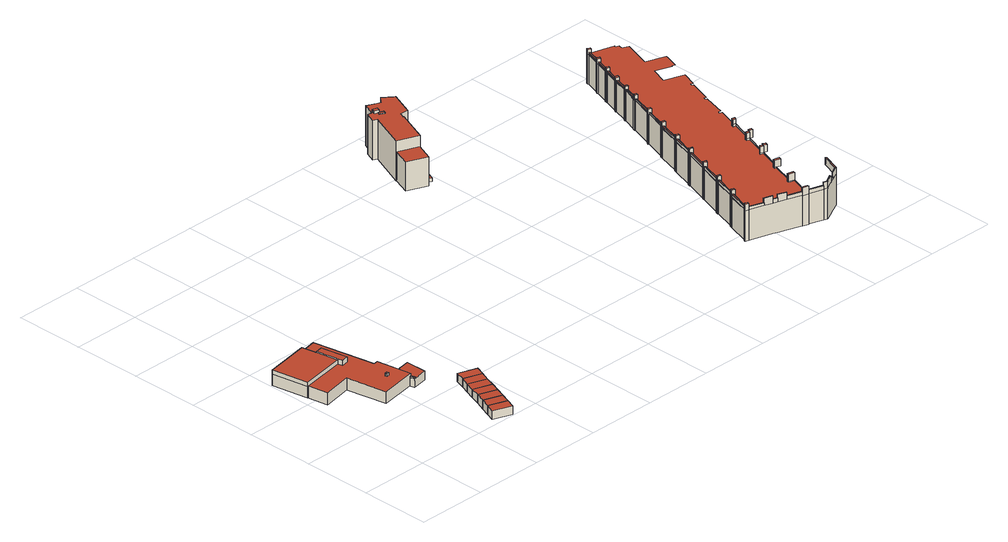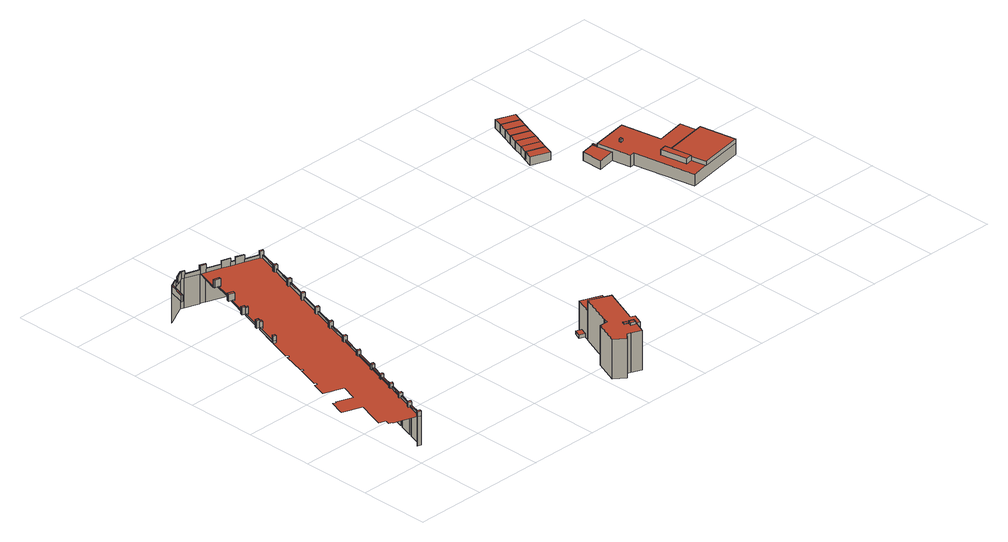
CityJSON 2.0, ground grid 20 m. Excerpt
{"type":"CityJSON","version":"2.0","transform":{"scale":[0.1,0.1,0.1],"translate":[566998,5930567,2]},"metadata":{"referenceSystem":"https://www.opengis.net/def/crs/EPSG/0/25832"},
"CityObjects":{
"building1":{"type":"Building","attributes":{"Grundfläche 2D":"451.814466","Grundhöhe NN":"2.577"},"children":["building1-1","building1-2"],"geometry":[{"type":"Solid","lod":"3","boundaries":[[[[0,1,2,3]],[[4,5,6,7,8]],[[9,10,11,12,13,14,15]],[[16,17,18,19,20,21,22,23,24,25,26,27,28,29]],[[1,0,7,6,24,23]],[[23,22,2,1]],[[3,2,22,21]],[[20,7,0,3,21]],[[30,25,24,6,5]],[[7,20,19,8]],[[19,31,4,8]],[[31,30,5,4]],[[26,25,32,33]],[[27,26,33,34]],[[28,27,34,35]],[[15,14,29,28,35,36]],[[37,16,29,14,13,38]],[[17,16,37,39]],[[18,17,39,40]],[[31,19,18,40,41]],[[30,31,41,42]],[[25,30,42,32]],[[9,15,36,43]],[[11,10,9,43,44]],[[12,11,44,45]],[[13,12,45,38]],[[32,42,41,40,39,37,38,45,44,43,36,35,34,33]]]],"semantics":{"surfaces":[{"type":"RoofSurface"},{"type":"WallSurface"},{"type":"GroundSurface"}],"values":[[0,0,0,0,1,1,1,1,1,1,1,1,1,1,1,1,1,1,1,1,1,1,1,1,1,1,2]]}}]},
"building1-1":{"type":"BuildingInstallation","parents":["building1"],"geometry":[{"type":"MultiSurface","lod":"3","boundaries":[[[46,47,48,49]],[[49,48,50,51]],[[46,49,51,52]],[[47,46,52,53]],[[48,47,53,50]]],"semantics":{"surfaces":[{"type":"RoofSurface"},{"type":"WallSurface"}],"values":[0,1,1,1,1]}}]},
"building1-2":{"type":"BuildingInstallation","parents":["building1"],"geometry":[{"type":"MultiSurface","lod":"3","boundaries":[[[54,55,56,57]],[[54,57,9,10]],[[57,56,15,9]],[[55,54,10,14]],[[56,55,14,15]]],"semantics":{"surfaces":[{"type":"RoofSurface"},{"type":"WallSurface"}],"values":[0,1,1,1,1]}}]},
"building2":{"type":"Building","attributes":{"Grundfläche 2D":"15.471966","Grundhöhe NN":"2.337"},"geometry":[{"type":"Solid","lod":"3","boundaries":[[[[58,59,60,61]],[[62,63,61,60]],[[63,64,58,61]],[[64,65,59,58]],[[65,62,60,59]],[[65,64,63,62]]]],"semantics":{"surfaces":[{"type":"RoofSurface"},{"type":"WallSurface"},{"type":"GroundSurface"}],"values":[[0,1,1,1,1,2]]}}]},
"building3":{"type":"Building","attributes":{"Grundfläche 2D":"16.199713","Grundhöhe NN":"2.334"},"geometry":[{"type":"Solid","lod":"3","boundaries":[[[[66,67,58,61]],[[64,63,61,58]],[[63,68,66,61]],[[68,69,67,66]],[[69,64,58,67]],[[69,68,63,64]]]],"semantics":{"surfaces":[{"type":"RoofSurface"},{"type":"WallSurface"},{"type":"GroundSurface"}],"values":[[0,1,1,1,1,2]]}}]},
"building4":{"type":"Building","attributes":{"Grundfläche 2D":"16.152242","Grundhöhe NN":"2.339"},"geometry":[{"type":"Solid","lod":"3","boundaries":[[[[70,67,66,71]],[[68,72,71,66]],[[72,73,70,71]],[[73,69,67,70]],[[69,68,66,67]],[[69,73,72,68]]]],"semantics":{"surfaces":[{"type":"RoofSurface"},{"type":"WallSurface"},{"type":"GroundSurface"}],"values":[[0,1,1,1,1,2]]}}]},
"building5":{"type":"Building","attributes":{"Grundfläche 2D":"15.897319","Grundhöhe NN":"2.414"},"geometry":[{"type":"Solid","lod":"3","boundaries":[[[[74,75,70,71]],[[76,77,71,70]],[[77,78,74,71]],[[78,79,75,74]],[[79,76,70,75]],[[79,78,77,76]]]],"semantics":{"surfaces":[{"type":"RoofSurface"},{"type":"WallSurface"},{"type":"GroundSurface"}],"values":[[0,1,1,1,1,2]]}}]},
"building6":{"type":"Building","attributes":{"Grundfläche 2D":"16.019065","Grundhöhe NN":"2.382"},"geometry":[{"type":"Solid","lod":"3","boundaries":[[[[80,81,75,74]],[[79,78,74,75]],[[78,82,80,74]],[[82,83,81,80]],[[83,79,75,81]],[[83,82,78,79]]]],"semantics":{"surfaces":[{"type":"RoofSurface"},{"type":"WallSurface"},{"type":"GroundSurface"}],"values":[[0,1,1,1,1,2]]}}]},
"building7":{"type":"Building","attributes":{"Grundfläche 2D":"15.864315","Grundhöhe NN":"2.357"},"geometry":[{"type":"Solid","lod":"3","boundaries":[[[[84,85,81,80]],[[83,82,80,81]],[[82,86,84,80]],[[86,87,85,84]],[[87,83,81,85]],[[87,86,82,83]]]],"semantics":{"surfaces":[{"type":"RoofSurface"},{"type":"WallSurface"},{"type":"GroundSurface"}],"values":[[0,1,1,1,1,2]]}}]},
"building8":{"type":"Building","attributes":{"Grundfläche 2D":"15.410960","Grundhöhe NN":"2.362"},"geometry":[{"type":"Solid","lod":"3","boundaries":[[[[88,89,85,84]],[[87,86,84,85]],[[86,90,88,84]],[[90,91,89,88]],[[91,87,85,89]],[[91,90,86,87]]]],"semantics":{"surfaces":[{"type":"RoofSurface"},{"type":"WallSurface"},{"type":"GroundSurface"}],"values":[[0,1,1,1,1,2]]}}]},
"building9":{"type":"Building","attributes":{"Grundfläche 2D":"181.685235","Grundhöhe NN":"6.164"},"children":["building9-1","building9-2"],"geometry":[{"type":"Solid","lod":"3","boundaries":[[[[92,93,94,95,96,97,98,99,100,101,102,103,104,105,106]],[[107,108,109,110]],[[111,112,113,114]],[[96,95,115,116]],[[97,96,116,117]],[[98,97,117,118]],[[99,98,118,119]],[[100,99,119,120]],[[101,100,120,121]],[[102,101,121,122]],[[103,102,122,123]],[[109,124,125,104,103,123,126,110]],[[105,104,125,127]],[[106,105,127,128]],[[92,106,128,129]],[[93,92,129,130]],[[94,93,130,131]],[[95,94,131,115]],[[107,110,126,132]],[[108,107,132,133]],[[112,134,124,109,108,133,135,113]],[[114,113,135,136]],[[111,114,136,137]],[[112,111,137,134]],[[122,121,120,119,118,117,116,115,131,130,129,128,127,125,124,134,137,136,135,133,132,126,123]]]],"semantics":{"surfaces":[{"type":"RoofSurface"},{"type":"WallSurface"},{"type":"GroundSurface"}],"values":[[0,0,0,1,1,1,1,1,1,1,1,1,1,1,1,1,1,1,1,1,1,1,1,1,2]]}}]},
"building9-1":{"type":"BuildingInstallation","parents":["building9"],"geometry":[{"type":"MultiSurface","lod":"3","boundaries":[[[138,139,140,141]],[[142,143,140,139]],[[139,138,144,142]],[[143,145,141,140]],[[138,141,145,144]]],"semantics":{"surfaces":[{"type":"RoofSurface"},{"type":"WallSurface"}],"values":[0,1,1,1,1]}}]},
"building9-2":{"type":"BuildingInstallation","parents":["building9"],"geometry":[{"type":"MultiSurface","lod":"3","boundaries":[[[146,147,148,149]],[[149,148,150,151]],[[146,149,151,152]],[[147,146,152,153]],[[153,150,148,147]]],"semantics":{"surfaces":[{"type":"RoofSurface"},{"type":"WallSurface"}],"values":[0,1,1,1,1]}}]},
"building10":{"type":"Building","attributes":{"Grundfläche 2D":"2844.660589","Grundhöhe NN":"4.396"},"children":["building10-1","building10-2","building10-3","building10-4","building10-5","building10-6","building10-7","building10-8","building10-9","building10-10","building10-11","building10-12","building10-13","building10-14","building10-15","building10-16","building10-17","building10-18","building10-19","building10-20","building10-21","building10-22","building10-23","building10-24","building10-25","building10-26","building10-27","building10-28","building10-29","building10-30","building10-31","building10-32","building10-33","building10-34","building10-35","building10-36","building10-37","building10-38","building10-39","building10-40","building10-41","building10-42","building10-43","building10-44","building10-45"],"geometry":[{"type":"MultiSurface","lod":"3","boundaries":[[[154,155,156,157]],[[155,158,159,156]],[[160,154,157,161]],[[162,160,161,163]],[[158,164,165,159]],[[164,166,167,165]],[[166,168,169,167]],[[168,170,171,169]],[[170,172,173,171]],[[174,175,176,177,178,179,180,181,182,162,163,183]],[[172,184,185,173]],[[184,186,187,185]],[[186,188,189,187]],[[188,190,191,189]],[[190,192,193,191]],[[192,194,195,193]],[[196,178,177,197]],[[194,198,199,195]],[[200,196,197,201]],[[202,200,201,203]],[[198,204,205,199]],[[206,207,208]],[[202,203,209,210]],[[204,211,212,205]],[[211,213,214,212]],[[215,216,217,218]],[[213,219,220,214]],[[221,222,216,215]],[[218,217,207,206]],[[223,210,209,224]],[[225,223,224,226]],[[219,227,228,220]],[[229,230,222,221]],[[227,231,232,228]],[[231,233,234,232]],[[235,236,237,238]],[[238,237,230,229]],[[233,239,240,234]],[[241,242,236,235]],[[243,244,245,246,247,225,226,248]],[[239,249,250,240]],[[251,252,242,241]],[[249,253,254,250]],[[253,255,256,254]],[[257,258,259,260]],[[255,261,262,256]],[[260,259,252,251]],[[263,264,258,257]],[[261,265,266,262]],[[267,268,264,263]],[[265,269,270,266]],[[269,271,272,270]],[[273,274,275,276]],[[271,277,278,272]],[[276,275,268,267]],[[279,280,274,273]],[[281,282,283,284,285,286,287,288,289,290,291,292,293,294,295,296,297,298,299,300,301,302,303,304,305,306,307,308,309,310,311,312,313,314,315,316,317,318,319,320,321,322,277,271,269,265,261,255,253,249,239,233,231,227,219,213,211,204,198,194,192,190,188,186,184,172,170,168,166,164,158,155,154,160,162,182,181,180,179,178,196,200,202,208,207,217,216,222,230,237,236,242,252,259,258,264,268,275,274,280,323,324,325,326,327,328,329,330,331,332,333,334,335,336,337,338,339,340,341]],[[277,322,342,278]],[[343,323,280,279]],[[322,321,344,342]],[[321,320,345,344]],[[346,325,324,347]],[[320,319,348,345]],[[347,324,323,343]],[[349,326,325,346]],[[319,318,350,348]],[[318,317,351,350]],[[317,316,352,351]],[[316,315,353,352]],[[315,314,354,353]],[[314,313,355,354]],[[313,312,356,355]],[[312,311,357,356]],[[311,310,358,357]],[[310,309,359,358]],[[309,308,360,359]],[[308,307,361,360]],[[307,306,362,361]],[[306,305,363,362]],[[305,304,364,363]],[[304,303,365,364]],[[303,302,366,365]],[[302,301,367,366]],[[301,300,368,367]],[[300,299,298,369,368]],[[298,297,370,369]]],"semantics":{"surfaces":[{"type":"WallSurface"},{"type":"RoofSurface"}],"values":[0,0,0,0,0,0,0,0,0,0,0,0,0,0,0,0,0,0,0,0,0,0,0,0,0,0,0,0,0,0,0,0,0,0,0,0,0,0,0,0,0,0,0,0,0,0,0,0,0,0,0,0,0,0,0,0,1,0,0,0,0,0,0,0,0,0,0,0,0,0,0,0,0,0,0,0,0,0,0,0,0,0,0,0,0,0]}}]},
"building10-1":{"type":"BuildingInstallation","parents":["building10"],"geometry":[{"type":"MultiSurface","lod":"3","boundaries":[[[371,372,373,374,375,376,377]],[[154,160,375,374]],[[162,378,379,380,381,377,376,375,160]],[[382,383,384,158,155,373,372,371,377,381]],[[155,154,374,373]]],"semantics":{"surfaces":[{"type":"RoofSurface"},{"type":"WallSurface"}],"values":[0,1,1,1,1]}}]},
"building10-2":{"type":"BuildingInstallation","parents":["building10"],"geometry":[{"type":"MultiSurface","lod":"3","boundaries":[[[385,386,384,383]],[[385,383,382,387]],[[164,158,384,386]]],"semantics":{"surfaces":[{"type":"RoofSurface"},{"type":"WallSurface"}],"values":[0,1,1]}}]},
"building10-3":{"type":"BuildingInstallation","parents":["building10"],"geometry":[{"type":"MultiSurface","lod":"3","boundaries":[[[378,388,389,379]],[[379,389,390,380]],[[162,182,388,378]]],"semantics":{"surfaces":[{"type":"RoofSurface"},{"type":"WallSurface"}],"values":[0,1,1]}}]},
"building10-4":{"type":"BuildingInstallation","parents":["building10"],"geometry":[{"type":"MultiSurface","lod":"3","boundaries":[[[391,392,393,394,395,396,397,398]],[[164,386,385,387,399,396,395,394,393,166]],[[399,400,397,396]],[[401,402,403,170,168,392,391,398,397,400]],[[168,166,393,392]]],"semantics":{"surfaces":[{"type":"RoofSurface"},{"type":"WallSurface"}],"values":[0,1,1,1,1]}}]},
"building10-5":{"type":"BuildingInstallation","parents":["building10"],"geometry":[{"type":"MultiSurface","lod":"3","boundaries":[[[404,405,406,407]],[[182,181,408,407,406,388]],[[408,409,404,407]],[[410,390,389,405,404,409]],[[389,388,406,405]]],"semantics":{"surfaces":[{"type":"RoofSurface"},{"type":"WallSurface"}],"values":[0,1,1,1,1]}}]},
"building10-6":{"type":"BuildingInstallation","parents":["building10"],"geometry":[{"type":"MultiSurface","lod":"3","boundaries":[[[411,412,403,402]],[[411,402,401,413]],[[172,170,403,412]]],"semantics":{"surfaces":[{"type":"RoofSurface"},{"type":"WallSurface"}],"values":[0,1,1]}}]},
"building10-7":{"type":"BuildingInstallation","parents":["building10"],"geometry":[{"type":"MultiSurface","lod":"3","boundaries":[[[414,415,409,408]],[[181,180,414,408]],[[409,415,416,410]]],"semantics":{"surfaces":[{"type":"RoofSurface"},{"type":"WallSurface"}],"values":[0,1,1]}}]},
"building10-8":{"type":"BuildingInstallation","parents":["building10"],"geometry":[{"type":"MultiSurface","lod":"3","boundaries":[[[417,418,419,420]],[[180,179,421,420,419,414]],[[421,422,417,420]],[[423,416,415,418,417,422]],[[415,414,419,418]]],"semantics":{"surfaces":[{"type":"RoofSurface"},{"type":"WallSurface"}],"values":[0,1,1,1,1]}}]},
"building10-9":{"type":"BuildingInstallation","parents":["building10"],"geometry":[{"type":"MultiSurface","lod":"3","boundaries":[[[424,425,426,427,428,429,430,431]],[[172,412,411,413,432,429,428,427,426,184]],[[430,429,432,433]],[[434,435,436,188,186,425,424,431,430,433]],[[186,184,426,425]]],"semantics":{"surfaces":[{"type":"RoofSurface"},{"type":"WallSurface"}],"values":[0,1,1,1,1]}}]},
"building10-10":{"type":"BuildingInstallation","parents":["building10"],"geometry":[{"type":"MultiSurface","lod":"3","boundaries":[[[437,438,436,435]],[[437,435,434,439]],[[190,188,436,438]]],"semantics":{"surfaces":[{"type":"RoofSurface"},{"type":"WallSurface"}],"values":[0,1,1]}}]},
"building10-11":{"type":"BuildingInstallation","parents":["building10"],"geometry":[{"type":"MultiSurface","lod":"3","boundaries":[[[440,441,422,421]],[[179,178,440,421]],[[422,441,442,423]]],"semantics":{"surfaces":[{"type":"RoofSurface"},{"type":"WallSurface"}],"values":[0,1,1]}}]},
"building10-12":{"type":"BuildingInstallation","parents":["building10"],"geometry":[{"type":"MultiSurface","lod":"3","boundaries":[[[443,444,445,446,447,448]],[[190,438,437,439,449,446,445,444,443,192]],[[447,446,449,450]],[[194,448,447,450,451,452,453,198]],[[194,192,443,448]]],"semantics":{"surfaces":[{"type":"RoofSurface"},{"type":"WallSurface"}],"values":[0,1,1,1,1]}}]},
"building10-13":{"type":"BuildingInstallation","parents":["building10"],"geometry":[{"type":"MultiSurface","lod":"3","boundaries":[[[454,455,456,457,458,459]],[[196,200,455,454]],[[202,208,202,460,461,457,456,455,200]],[[208,442,441,458,457,461]],[[441,440,178,196,454,459,458]]],"semantics":{"surfaces":[{"type":"RoofSurface"},{"type":"WallSurface"}],"values":[0,1,1,1,1]}}]},
"building10-14":{"type":"BuildingInstallation","parents":["building10"],"geometry":[{"type":"MultiSurface","lod":"3","boundaries":[[[462,463,453,452]],[[462,452,451,464]],[[204,198,453,463]]],"semantics":{"surfaces":[{"type":"RoofSurface"},{"type":"WallSurface"}],"values":[0,1,1]}}]},
"building10-15":{"type":"BuildingInstallation","parents":["building10"],"geometry":[{"type":"MultiSurface","lod":"3","boundaries":[[[465,466,461,460]],[[202,210,465,460]],[[461,466,467,208]]],"semantics":{"surfaces":[{"type":"RoofSurface"},{"type":"WallSurface"}],"values":[0,1,1]}}]},
"building10-16":{"type":"BuildingInstallation","parents":["building10"],"geometry":[{"type":"MultiSurface","lod":"3","boundaries":[[[468,469,470,471,472,473,474]],[[204,463,462,464,475,472,471,470,469,211]],[[473,472,475,476]],[[213,468,474,473,476,477,478,479,219]],[[213,211,469,468]]],"semantics":{"surfaces":[{"type":"RoofSurface"},{"type":"WallSurface"}],"values":[0,1,1,1,1]}}]},
"building10-17":{"type":"BuildingInstallation","parents":["building10"],"geometry":[{"type":"MultiSurface","lod":"3","boundaries":[[[480,481,482,483]],[[218,206,481,480]],[[206,484,482,481]],[[221,215,483,482,484]],[[215,218,480,483]]],"semantics":{"surfaces":[{"type":"RoofSurface"},{"type":"WallSurface"}],"values":[0,1,1,1,1]}}]},
"building10-18":{"type":"BuildingInstallation","parents":["building10"],"geometry":[{"type":"MultiSurface","lod":"3","boundaries":[[[485,486,487,488,489]],[[467,466,489,488,490]],[[466,465,485,489]],[[223,486,485,465,210]],[[223,225,487,486]]],"semantics":{"surfaces":[{"type":"RoofSurface"},{"type":"WallSurface"}],"values":[0,1,1,1,1]}}]},
"building10-19":{"type":"BuildingInstallation","parents":["building10"],"geometry":[{"type":"MultiSurface","lod":"3","boundaries":[[[491,492,479,478]],[[491,478,477,493]],[[227,219,479,492]]],"semantics":{"surfaces":[{"type":"RoofSurface"},{"type":"WallSurface"}],"values":[0,1,1]}}]},
"building10-20":{"type":"BuildingInstallation","parents":["building10"],"geometry":[{"type":"MultiSurface","lod":"3","boundaries":[[[494,495,488,487]],[[247,496,494,487,225]],[[496,497,495,494]],[[490,488,495,497,498]]],"semantics":{"surfaces":[{"type":"RoofSurface"},{"type":"WallSurface"}],"values":[0,1,1,1]}}]},
"building10-21":{"type":"BuildingInstallation","parents":["building10"],"geometry":[{"type":"MultiSurface","lod":"3","boundaries":[[[499,500,501,502,503,504,505,506]],[[227,492,491,493,507,504,503,502,501,231]],[[505,504,507,508]],[[509,510,511,239,233,500,499,506,505,508]],[[233,231,501,500]]],"semantics":{"surfaces":[{"type":"RoofSurface"},{"type":"WallSurface"}],"values":[0,1,1,1,1]}}]},
"building10-22":{"type":"BuildingInstallation","parents":["building10"],"geometry":[{"type":"MultiSurface","lod":"3","boundaries":[[[512,513,497,496]],[[247,246,512,496]],[[497,513,514,498]]],"semantics":{"surfaces":[{"type":"RoofSurface"},{"type":"WallSurface"}],"values":[0,1,1]}}]},
"building10-23":{"type":"BuildingInstallation","parents":["building10"],"geometry":[{"type":"MultiSurface","lod":"3","boundaries":[[[515,516,517,518]],[[238,229,519,516,515]],[[517,516,519,520]],[[520,241,235,518,517]],[[235,238,515,518]]],"semantics":{"surfaces":[{"type":"RoofSurface"},{"type":"WallSurface"}],"values":[0,1,1,1,1]}}]},
"building10-24":{"type":"BuildingInstallation","parents":["building10"],"geometry":[{"type":"MultiSurface","lod":"3","boundaries":[[[521,522,511,510]],[[521,510,509,523]],[[249,239,511,522]]],"semantics":{"surfaces":[{"type":"RoofSurface"},{"type":"WallSurface"}],"values":[0,1,1]}}]},
"building10-25":{"type":"BuildingInstallation","parents":["building10"],"geometry":[{"type":"MultiSurface","lod":"3","boundaries":[[[524,525,526,527,528,529]],[[530,525,524,531,532]],[[526,525,530,533]],[[514,513,527,526,533]],[[513,512,528,527]],[[245,529,528,512,246]],[[529,245,534,535,531,524]]],"semantics":{"surfaces":[{"type":"RoofSurface"},{"type":"WallSurface"}],"values":[0,1,1,1,1,1,1]}}]},
"building10-26":{"type":"BuildingInstallation","parents":["building10"],"geometry":[{"type":"MultiSurface","lod":"3","boundaries":[[[536,537,538,539,540]],[[249,522,521,523,541,538,537,536,253]],[[539,538,541,542]],[[255,540,539,542,543,544,545,261]],[[255,253,536,540]]],"semantics":{"surfaces":[{"type":"RoofSurface"},{"type":"WallSurface"}],"values":[0,1,1,1,1]}}]},
"building10-27":{"type":"BuildingInstallation","parents":["building10"],"geometry":[{"type":"MultiSurface","lod":"3","boundaries":[[[546,547,548,549]],[[263,257,546,549]],[[547,546,257,260]],[[260,251,548,547]]],"semantics":{"surfaces":[{"type":"RoofSurface"},{"type":"WallSurface"}],"values":[0,1,1,1]}}]},
"building10-28":{"type":"BuildingInstallation","parents":["building10"],"geometry":[{"type":"MultiSurface","lod":"3","boundaries":[[[550,551,552,553]],[[554,553,552,548,251]],[[550,553,554,555]],[[263,549,551,550,555]],[[549,548,552,551]]],"semantics":{"surfaces":[{"type":"RoofSurface"},{"type":"WallSurface"}],"values":[0,1,1,1,1]}}]},
"building10-29":{"type":"BuildingInstallation","parents":["building10"],"geometry":[{"type":"MultiSurface","lod":"3","boundaries":[[[556,557,545,544]],[[556,544,543,558]],[[265,261,545,557]]],"semantics":{"surfaces":[{"type":"RoofSurface"},{"type":"WallSurface"}],"values":[0,1,1]}}]},
"building10-30":{"type":"BuildingInstallation","parents":["building10"],"geometry":[{"type":"MultiSurface","lod":"3","boundaries":[[[559,560,561,562,563,564]],[[565,562,561,560,269,265,557,556,558]],[[563,562,565,566]],[[271,559,564,563,566,567,568,569,277]],[[271,269,560,559]]],"semantics":{"surfaces":[{"type":"RoofSurface"},{"type":"WallSurface"}],"values":[0,1,1,1,1]}}]},
"building10-31":{"type":"BuildingInstallation","parents":["building10"],"geometry":[{"type":"MultiSurface","lod":"3","boundaries":[[[570,571,572,573]],[[279,273,570,573]],[[273,276,571,570]],[[276,267,572,571]]],"semantics":{"surfaces":[{"type":"RoofSurface"},{"type":"WallSurface"}],"values":[0,1,1,1]}}]},
"building10-32":{"type":"BuildingInstallation","parents":["building10"],"geometry":[{"type":"MultiSurface","lod":"3","boundaries":[[[574,575,576,577]],[[578,577,576,572,267]],[[574,577,578,579]],[[279,573,575,574,579]],[[573,572,576,575]]],"semantics":{"surfaces":[{"type":"RoofSurface"},{"type":"WallSurface"}],"values":[0,1,1,1,1]}}]},
"building10-33":{"type":"BuildingInstallation","parents":["building10"],"geometry":[{"type":"MultiSurface","lod":"3","boundaries":[[[569,568,580,581]],[[322,277,569,581]],[[580,568,567,582]]],"semantics":{"surfaces":[{"type":"RoofSurface"},{"type":"WallSurface"}],"values":[0,1,1]}}]},
"building10-34":{"type":"BuildingInstallation","parents":["building10"],"geometry":[{"type":"MultiSurface","lod":"3","boundaries":[[[583,584,585,586]],[[587,584,583,321,322,581,580,582]],[[585,584,587,588]],[[320,586,585,588,589,590,591,319]],[[320,321,583,586]]],"semantics":{"surfaces":[{"type":"RoofSurface"},{"type":"WallSurface"}],"values":[0,1,1,1,1]}}]},
"building10-35":{"type":"BuildingInstallation","parents":["building10"],"geometry":[{"type":"MultiSurface","lod":"3","boundaries":[[[592,593,594,595]],[[349,346,592,595]],[[346,347,593,592]],[[347,343,594,593]]],"semantics":{"surfaces":[{"type":"RoofSurface"},{"type":"WallSurface"}],"values":[0,1,1,1]}}]},
"building10-36":{"type":"BuildingInstallation","parents":["building10"],"geometry":[{"type":"MultiSurface","lod":"3","boundaries":[[[591,590,596,597]],[[318,319,591,597]],[[596,590,589,598]]],"semantics":{"surfaces":[{"type":"RoofSurface"},{"type":"WallSurface"}],"values":[0,1,1]}}]},
"building10-37":{"type":"BuildingInstallation","parents":["building10"],"geometry":[{"type":"MultiSurface","lod":"3","boundaries":[[[599,600,601,602,603,604,605]],[[318,597,596,598,606,603,602,601,317]],[[607,605,604,603,606,608]],[[609,610,611,315,316,600,599,605,607]],[[316,317,601,600]]],"semantics":{"surfaces":[{"type":"RoofSurface"},{"type":"WallSurface"}],"values":[0,1,1,1,1]}}]},
"building10-38":{"type":"BuildingInstallation","parents":["building10"],"geometry":[{"type":"MultiSurface","lod":"3","boundaries":[[[611,610,612,613]],[[314,315,611,613]],[[612,610,609,614]]],"semantics":{"surfaces":[{"type":"RoofSurface"},{"type":"WallSurface"}],"values":[0,1,1]}}]},
"building10-39":{"type":"BuildingInstallation","parents":["building10"],"geometry":[{"type":"MultiSurface","lod":"3","boundaries":[[[615,616,617,618]],[[619,616,615,313,314,613,612,614]],[[617,616,619,620]],[[312,618,617,620,621,622,623,311]],[[312,313,615,618]]],"semantics":{"surfaces":[{"type":"RoofSurface"},{"type":"WallSurface"}],"values":[0,1,1,1,1]}}]},
"building10-40":{"type":"BuildingInstallation","parents":["building10"],"geometry":[{"type":"MultiSurface","lod":"3","boundaries":[[[623,622,624,625]],[[310,311,623,625]],[[624,622,621,626]]],"semantics":{"surfaces":[{"type":"RoofSurface"},{"type":"WallSurface"}],"values":[0,1,1]}}]},
"building10-41":{"type":"BuildingInstallation","parents":["building10"],"geometry":[{"type":"MultiSurface","lod":"3","boundaries":[[[627,628,629,630]],[[631,628,627,309,310,625,624,626]],[[629,628,631,632]],[[308,630,629,632,633,634,635,307]],[[308,309,627,630]]],"semantics":{"surfaces":[{"type":"RoofSurface"},{"type":"WallSurface"}],"values":[0,1,1,1,1]}}]},
"building10-42":{"type":"BuildingInstallation","parents":["building10"],"geometry":[{"type":"MultiSurface","lod":"3","boundaries":[[[635,634,636,637]],[[306,307,635,637]],[[636,634,633,638]]],"semantics":{"surfaces":[{"type":"RoofSurface"},{"type":"WallSurface"}],"values":[0,1,1]}}]},
"building10-43":{"type":"BuildingInstallation","parents":["building10"],"geometry":[{"type":"MultiSurface","lod":"3","boundaries":[[[639,640,641,642,643,644]],[[306,637,636,638,645,642,641,640,305]],[[643,642,645,646]],[[304,639,644,643,646,647,648,649,303]],[[304,305,640,639]]],"semantics":{"surfaces":[{"type":"RoofSurface"},{"type":"WallSurface"}],"values":[0,1,1,1,1]}}]},
"building10-44":{"type":"BuildingInstallation","parents":["building10"],"geometry":[{"type":"MultiSurface","lod":"3","boundaries":[[[650,651,649,648]],[[650,648,647,652]],[[302,303,649,651]]],"semantics":{"surfaces":[{"type":"RoofSurface"},{"type":"WallSurface"}],"values":[0,1,1]}}]},
"building10-45":{"type":"BuildingInstallation","parents":["building10"],"geometry":[{"type":"MultiSurface","lod":"3","boundaries":[[[653,654,655,656,657]],[[302,651,650,652,658,655,654,653,301]],[[298,656,655,658,659,660,661,297]],[[298,299,300,657,656]],[[300,301,653,657]]],"semantics":{"surfaces":[{"type":"RoofSurface"},{"type":"WallSurface"}],"values":[0,1,1,1,1]}}]}
},
"vertices":[
[139,503,55],[153,426,55],[173,430,55],[159,506,55],[2,523,51],[21,418,51],[150,441,51],[139,503,51],[131,546,51],[243,265,31],[247,265,31],[287,273,31],[287,333,31],[237,324,31],[245,280,31],[240,279,31],[227,379,40],[214,377,40],[181,555,40],[131,546,40],[139,503,40],[159,506,40],[173,430,40],[153,426,40],[150,441,40],[23,418,40],[33,361,40],[118,377,40],[139,261,40],[245,280,40],[21,418,40],[2,523,40],[23,418,6],[33,361,6],[118,377,6],[139,261,6],[240,279,6],[227,379,6],[237,324,6],[214,377,6],[181,555,6],[2,523,6],[21,418,6],[243,265,6],[287,273,6],[287,333,6],
[199,318,48],[192,317,48],[193,310,48],[200,312,48],[193,310,40],[200,312,40],[199,318,40],[192,317,40],
[247,265,34],[245,280,34],[240,279,34],[243,265,34],
[282,49,28],[272,23,28],[325,4,28],[334,30,28],[325,4,3],[334,30,3],[282,49,3],[272,23,3],
[344,57,28],[292,76,28],[344,57,3],[292,76,3],
[302,104,28],[354,85,28],[354,85,3],[302,104,3],
[364,112,28],[311,131,28],[302,104,4],[354,85,4],[364,112,4],[311,131,4],
[373,139,28],[321,158,28],[373,139,4],[321,158,4],
[383,166,28],[331,184,28],[383,166,4],[331,184,4],
[393,192,28],[340,211,28],[393,192,4],[340,211,4],
[977,1031,157],[1001,1031,157],[1028,1099,157],[999,1122,157],[983,1106,157],[973,1110,157],[945,1122,157],[930,1086,157],[919,1090,157],[907,1060,157],[919,1055,157],[877,949,157],[937,925,157],[974,1018,157],[972,1018,157],[858,898,126],[916,875,126],[936,926,126],[878,948,126],[945,904,52],[930,910,52],[922,890,52],[937,884,52],[999,1122,42],[983,1106,42],[973,1110,42],[945,1122,42],[930,1086,42],[919,1090,42],[907,1060,42],[919,1055,42],[877,949,42],[936,926,42],[937,925,42],[878,948,42],[974,1018,42],[972,1018,42],[977,1031,42],[1001,1031,42],[1028,1099,42],[858,898,42],[916,875,42],[930,910,42],[922,890,42],[937,884,42],[945,904,42],
[938,1068,159],[952,1062,159],[955,1070,159],[941,1075,159],[952,1062,157],[955,1070,157],[938,1068,157],[941,1075,157],
[932,1080,165],[944,1075,165],[948,1085,165],[935,1089,165],[948,1085,157],[935,1089,157],[932,1080,157],[944,1075,157],
[1296,148,112],[1298,154,112],[1298,154,24],[1296,148,24],[1300,154,112],[1300,154,24],[1305,145,112],[1305,145,24],[1305,147,112],[1305,147,24],[1321,219,111],[1321,219,24],[1320,219,111],[1320,219,24],[1322,226,111],[1322,226,24],[1324,225,111],[1324,225,24],[1345,290,111],[1345,290,24],[1370,126,24],[1384,121,24],[1407,113,24],[1448,99,24],[1448,99,112],[1407,113,112],[1384,121,112],[1370,126,112],[1347,133,112],[1347,133,24],[1343,290,111],[1343,290,24],[1345,297,111],[1345,297,24],[1347,296,111],[1347,296,24],[1368,361,111],[1368,361,24],[1367,362,111],[1367,362,24],[1369,368,111],[1369,368,24],[1448,98,112],[1448,98,24],[1370,367,111],[1370,367,24],[1464,93,112],[1464,93,24],[1464,95,112],[1464,95,24],[1392,433,111],[1392,433,24],[1487,164,113],[1487,164,111],[1465,98,112],[1505,81,24],[1505,81,113],[1390,433,111],[1390,433,24],[1392,440,111],[1392,440,24],[1472,175,113],[1472,175,111],[1471,169,111],[1471,169,113],[1394,439,111],[1394,439,24],[1478,173,113],[1478,173,111],[1516,78,113],[1516,78,24],[1517,78,113],[1517,78,24],[1415,504,110],[1415,504,24],[1499,239,114],[1499,239,111],[1414,504,110],[1414,504,24],[1416,511,110],[1416,511,24],[1496,247,114],[1496,247,111],[1494,240,111],[1494,240,114],[1418,510,110],[1418,510,24],[1504,244,114],[1504,244,111],[1554,97,24],[1579,109,24],[1579,109,113],[1554,97,113],[1541,90,113],[1541,90,24],[1438,575,110],[1438,575,24],[1526,309,115],[1526,309,111],[1437,575,110],[1437,575,24],[1439,581,110],[1439,581,24],[1520,318,115],[1520,318,111],[1517,312,111],[1517,312,115],[1441,581,110],[1441,581,24],[1528,316,115],[1528,316,111],[1463,646,110],[1463,646,24],[1549,380,116],[1549,380,111],[1460,646,110],[1460,646,24],[1463,653,110],[1463,653,24],[1543,390,116],[1543,390,111],[1541,383,111],[1541,383,116],[1465,652,110],[1465,652,24],[1551,387,116],[1551,387,111],[1603,733,110],[1620,781,110],[1667,765,110],[1668,768,110],[1676,765,110],[1677,765,110],[1691,807,109],[1690,808,109],[1691,810,109],[1635,829,109],[1651,877,109],[1663,910,109],[1643,917,109],[1647,929,109],[1637,933,109],[1638,936,109],[1573,957,109],[1573,958,109],[1572,958,109],[1564,961,109],[1562,955,109],[1564,954,109],[1551,913,109],[1549,914,109],[1546,907,109],[1548,906,109],[1535,866,109],[1533,866,109],[1531,860,109],[1533,859,109],[1519,818,110],[1518,819,110],[1515,812,110],[1517,812,110],[1504,770,110],[1502,771,110],[1500,765,110],[1502,764,110],[1488,723,110],[1486,724,110],[1484,717,110],[1486,717,110],[1573,452,110],[1565,454,110],[1567,461,110],[1575,458,110],[1595,522,110],[1588,525,110],[1591,532,110],[1598,529,110],[1617,594,110],[1611,596,110],[1613,603,110],[1620,601,110],[1641,665,110],[1635,667,110],[1637,674,110],[1646,671,110],[1660,713,110],[1659,713,110],[1659,714,110],[1486,717,24],[1573,452,117],[1484,717,24],[1486,724,24],[1567,461,117],[1565,454,117],[1488,723,24],[1575,458,117],[1502,764,24],[1500,765,24],[1502,771,24],[1504,770,24],[1517,812,24],[1515,812,24],[1518,819,24],[1519,818,24],[1533,859,24],[1531,860,24],[1533,866,24],[1535,866,24],[1548,906,24],[1546,907,24],[1549,914,24],[1551,913,24],[1564,954,24],[1562,955,24],[1564,961,24],[1573,958,24],[1573,957,24],
[1302,153,131],[1300,154,131],[1298,154,131],[1296,148,131],[1305,145,131],[1305,147,131],[1307,151,131],[1305,147,120],[1306,150,120],[1306,150,112],[1307,151,112],[1302,153,112],[1302,153,121],[1300,154,121],
[1324,218,121],[1321,219,121],[1324,218,111],
[1347,133,120],[1348,136,120],[1348,136,112],
[1324,225,131],[1322,226,131],[1320,219,131],[1321,219,131],[1324,218,131],[1329,216,131],[1331,222,131],[1326,224,131],[1329,216,111],[1331,222,111],[1326,224,111],[1326,224,121],[1324,225,121],
[1371,129,133],[1348,136,133],[1347,133,133],[1370,126,133],[1370,126,123],[1371,129,123],[1371,129,112],
[1348,289,121],[1345,290,121],[1348,289,111],
[1384,121,123],[1385,124,123],[1385,124,112],
[1408,116,133],[1385,124,133],[1384,121,133],[1407,113,133],[1407,113,123],[1408,116,123],[1408,116,112],
[1347,296,131],[1345,297,131],[1343,290,131],[1345,290,131],[1348,289,131],[1352,287,131],[1354,294,131],[1350,295,131],[1352,287,111],[1354,294,111],[1350,295,111],[1350,295,121],[1347,296,121],
[1371,360,121],[1368,361,121],[1371,360,111],
[1448,99,123],[1449,103,123],[1449,103,112],
[1367,362,131],[1368,361,131],[1371,360,131],[1376,359,131],[1378,365,131],[1369,368,131],[1376,359,111],[1378,365,111],[1373,366,111],[1373,366,120],[1370,367,120],
[1448,98,135],[1464,93,135],[1464,95,135],[1465,98,135],[1449,103,135],[1448,99,135],[1464,95,123],[1465,98,123],
[1395,432,120],[1392,433,120],[1395,432,111],
[1505,81,123],[1507,84,123],[1507,84,113],
[1392,440,130],[1390,433,130],[1392,433,130],[1395,432,130],[1399,430,130],[1401,436,130],[1394,439,130],[1399,430,111],[1401,436,111],[1397,438,111],[1397,438,119],[1394,439,119],
[1471,169,134],[1487,164,134],[1489,170,134],[1472,175,134],[1489,170,113],
[1505,81,133],[1516,78,133],[1517,78,133],[1516,81,133],[1507,84,133],[1516,81,113],
[1418,503,119],[1415,504,119],[1418,503,110],
[1541,90,133],[1539,93,133],[1541,90,122],[1539,93,122],[1539,93,113],
[1418,510,128],[1416,511,128],[1414,504,128],[1415,504,128],[1418,503,128],[1423,501,128],[1425,508,128],[1421,509,128],[1423,501,110],[1425,508,110],[1421,509,110],[1421,509,117],[1418,510,117],
[1554,97,122],[1553,99,122],[1553,99,113],
[1494,240,134],[1510,235,134],[1512,242,134],[1496,247,134],[1510,235,114],[1512,242,114],
[1441,574,117],[1438,575,117],[1441,574,110],
[1596,160,133],[1593,161,133],[1576,112,133],[1553,99,133],[1554,97,133],[1579,109,133],[1593,161,114],[1596,160,121],[1596,160,114],[1576,112,113],[1595,156,114],[1595,156,121],
[1437,575,127],[1438,575,127],[1446,572,127],[1448,578,127],[1439,581,127],[1446,572,110],[1448,578,110],[1444,580,110],[1444,580,116],[1441,581,116],
[1520,318,133],[1517,312,133],[1526,309,133],[1528,316,133],
[1536,313,136],[1528,316,136],[1526,309,136],[1534,306,136],[1534,306,115],[1536,313,115],
[1465,645,116],[1463,646,116],[1465,645,110],
[1463,653,125],[1460,646,125],[1465,645,125],[1469,643,125],[1471,650,125],[1465,652,125],[1469,643,110],[1471,650,110],[1468,651,110],[1468,651,115],[1465,652,115],
[1543,390,132],[1541,383,132],[1549,380,133],[1551,387,133],
[1559,385,138],[1551,387,138],[1549,380,138],[1557,378,138],[1557,378,116],[1559,385,116],
[1489,716,115],[1486,717,115],[1489,716,110],
[1484,717,125],[1493,714,125],[1495,721,125],[1486,724,125],[1493,714,110],[1495,721,110],[1491,722,110],[1491,722,115],[1488,723,115],
[1567,461,131],[1565,454,131],[1573,452,131],[1575,458,131],
[1505,763,115],[1502,764,115],[1505,763,110],
[1507,769,123],[1502,771,123],[1500,765,123],[1502,764,123],[1508,762,123],[1509,762,123],[1511,768,123],[1508,762,110],[1511,768,110],[1509,762,110],[1507,769,110],[1507,769,115],[1504,770,115],
[1520,811,115],[1517,812,115],[1520,811,110],
[1515,812,123],[1524,809,123],[1526,816,123],[1518,819,123],[1524,809,110],[1526,816,110],[1522,817,110],[1522,817,115],[1519,818,115],
[1536,858,115],[1533,859,115],[1536,858,109],
[1531,860,123],[1540,857,123],[1542,863,123],[1533,866,123],[1540,857,109],[1542,863,109],[1538,864,109],[1538,864,115],[1535,866,115],
[1551,905,115],[1548,906,115],[1551,905,109],
[1549,914,123],[1546,907,123],[1548,906,123],[1555,904,123],[1558,910,123],[1551,913,123],[1555,904,109],[1558,910,109],[1554,912,109],[1554,912,115],[1551,913,115],
[1567,953,115],[1564,954,115],[1567,953,109],
[1562,955,123],[1564,954,123],[1571,952,123],[1573,958,123],[1564,961,123],[1571,952,109],[1572,953,109],[1572,953,112],[1573,957,112]
]}
